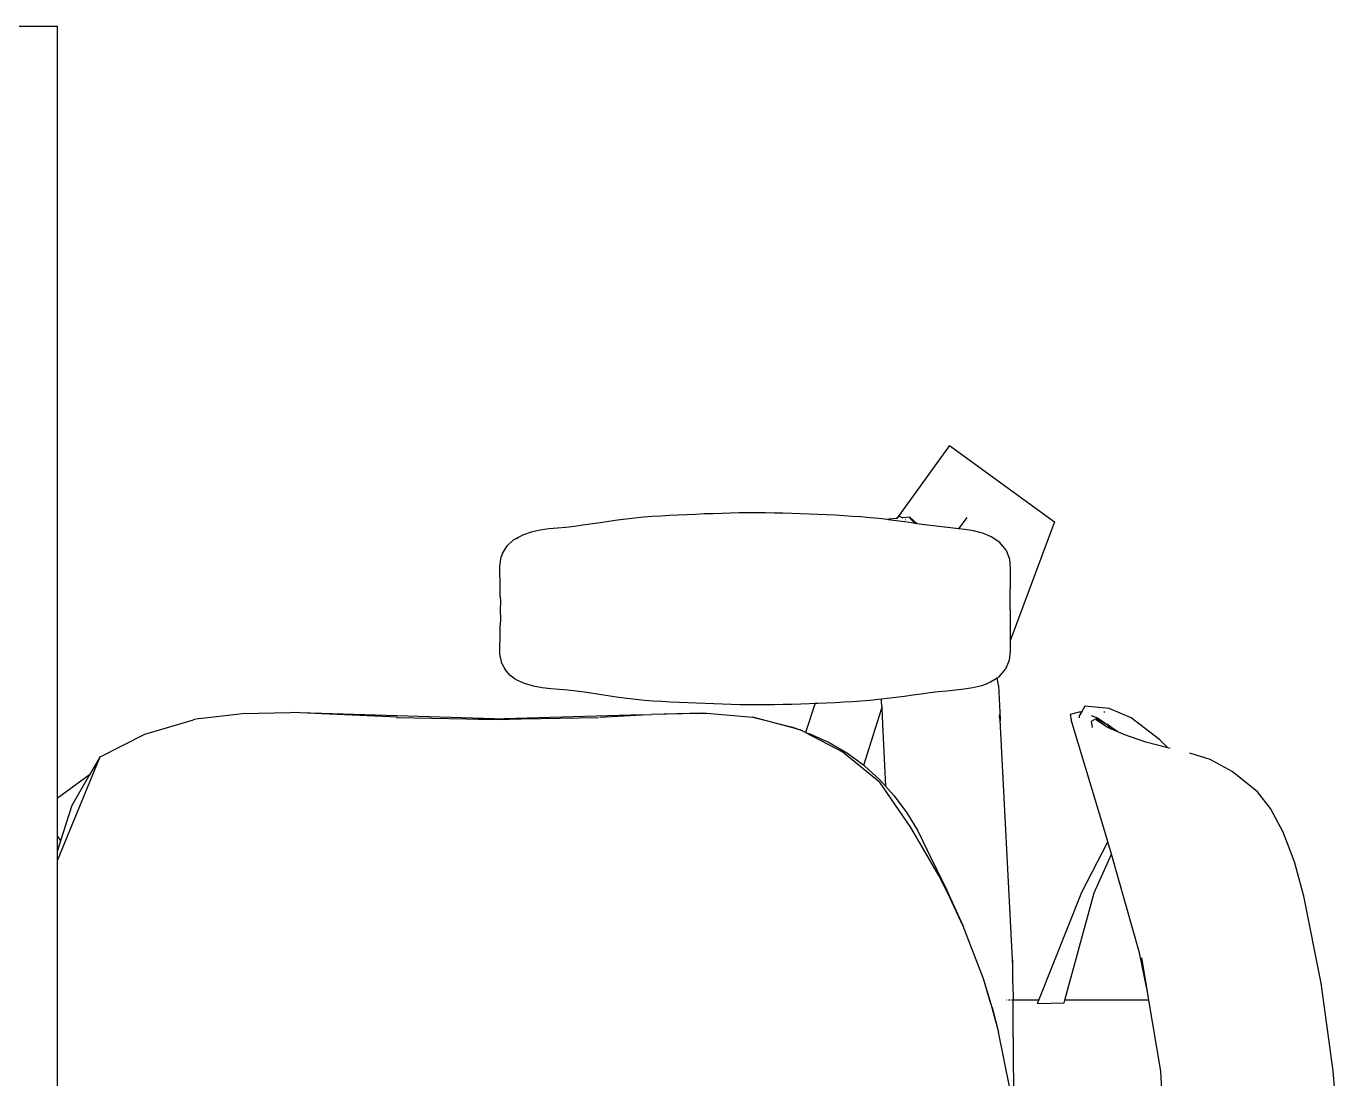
# Model space of a CAD drawing. Header units: metres. Extents: x 428 to 3974, y -4076 to 3914.
# Drawn here: x 1098.138 to 1098.783, y -3844.965 to -3844.447 of the extents above; entities that cross this region are included whole.
import ezdxf

# ---------------------------------------------------------------- set-up
doc = ezdxf.new("R2010")
doc.units = ezdxf.units.M
doc.header["$MEASUREMENT"] = 0
doc.layers.add('Edges', color=7, linetype='Continuous')
doc.layers.add('window', color=2, linetype='Continuous')

msp = doc.modelspace()

# ---------------------------------------------------------------- linework, layer by layer
at = {"layer": 'Edges'}
for p, q in [((1097.58332, -3844.44671), (1098.15332, -3844.44671)), ((1098.15332, -3844.44671), (1098.15332, -3844.82694)), ((1098.59265, -3844.65323), (1098.56662, -3844.68909)), ((1098.59265, -3844.65323), (1098.64428, -3844.69071)), ((1098.43335, -3844.68945), (1098.42908, -3844.69)), ((1098.43763, -3844.68896), (1098.43335, -3844.68945)), ((1098.44191, -3844.68854), (1098.43763, -3844.68896)), ((1098.4462, -3844.6882), (1098.44191, -3844.68854)), ((1098.45048, -3844.68793), (1098.4462, -3844.6882)), ((1098.45477, -3844.68768), (1098.45048, -3844.68793)), ((1098.45906, -3844.68746), (1098.45477, -3844.68768)), ((1098.46334, -3844.68726), (1098.45906, -3844.68746)), ((1098.46763, -3844.68709), (1098.46334, -3844.68726)), ((1098.47191, -3844.68692), (1098.46763, -3844.68709)), ((1098.4762, -3844.68677), (1098.47191, -3844.68692)), ((1098.48049, -3844.68663), (1098.4762, -3844.68677)), ((1098.48478, -3844.68651), (1098.48049, -3844.68663)), ((1098.48908, -3844.68642), (1098.48478, -3844.68651)), ((1098.49338, -3844.68637), (1098.48908, -3844.68642)), ((1098.49769, -3844.68636), (1098.49338, -3844.68637)), ((1098.50199, -3844.68637), (1098.49769, -3844.68636)), ((1098.5063, -3844.68643), (1098.50199, -3844.68637)), ((1098.51061, -3844.68652), (1098.5063, -3844.68643)), ((1098.51492, -3844.68664), (1098.51061, -3844.68652)), ((1098.51923, -3844.68679), (1098.51492, -3844.68664)), ((1098.52346, -3844.68695), (1098.51923, -3844.68679)), ((1098.52352, -3844.68695), (1098.52346, -3844.68695)), ((1098.52779, -3844.68713), (1098.52352, -3844.68695)), ((1098.53207, -3844.68733), (1098.52779, -3844.68713)), ((1098.53634, -3844.68755), (1098.53207, -3844.68733)), ((1098.54061, -3844.6878), (1098.53634, -3844.68755)), ((1098.54489, -3844.68808), (1098.54061, -3844.6878)), ((1098.54919, -3844.68838), (1098.54489, -3844.68808)), ((1098.55349, -3844.68875), (1098.54919, -3844.68838)), ((1098.55778, -3844.68919), (1098.55349, -3844.68875)), ((1098.56207, -3844.68969), (1098.55778, -3844.68919)), ((1098.56614, -3844.68913), (1098.5627, -3844.68946)), ((1098.56614, -3844.68913), (1098.5679, -3844.68807)), ((1098.56662, -3844.68909), (1098.56614, -3844.68913)), ((1098.5679, -3844.68807), (1098.56943, -3844.68882)), ((1098.57309, -3844.68846), (1098.56943, -3844.68882)), ((1098.57577, -3844.69155), (1098.57295, -3844.68887)), ((1098.57674, -3844.69169), (1098.57309, -3844.68846)), ((1098.60112, -3844.68858), (1098.59707, -3844.69416)), ((1098.38894, -3844.69535), (1098.3866, -3844.69591)), ((1098.39105, -3844.69488), (1098.38894, -3844.69535)), ((1098.39541, -3844.69429), (1098.39105, -3844.69488)), ((1098.39962, -3844.6939), (1098.39541, -3844.69429)), ((1098.40381, -3844.69349), (1098.39962, -3844.6939)), ((1098.40799, -3844.69303), (1098.40381, -3844.69349)), ((1098.41217, -3844.69247), (1098.40799, -3844.69303)), ((1098.42058, -3844.69121), (1098.41217, -3844.69247)), ((1098.42482, -3844.69059), (1098.42058, -3844.69121)), ((1098.42908, -3844.69), (1098.42482, -3844.69059)), ((1098.5624, -3844.68973), (1098.56207, -3844.68969)), ((1098.5627, -3844.68946), (1098.5624, -3844.68973)), ((1098.56634, -3844.69024), (1098.5624, -3844.68973)), ((1098.5706, -3844.69082), (1098.56634, -3844.69024)), ((1098.57483, -3844.69142), (1098.5706, -3844.69082)), ((1098.57101, -3844.68959), (1098.57111, -3844.68964)), ((1098.57577, -3844.69155), (1098.57483, -3844.69142)), ((1098.57674, -3844.69169), (1098.57577, -3844.69155)), ((1098.57905, -3844.69202), (1098.57674, -3844.69169)), ((1098.58323, -3844.69261), (1098.57905, -3844.69202)), ((1098.58741, -3844.69313), (1098.58323, -3844.69261)), ((1098.59583, -3844.69401), (1098.58741, -3844.69313)), ((1098.59707, -3844.69416), (1098.59583, -3844.69401)), ((1098.60013, -3844.69454), (1098.59707, -3844.69416)), ((1098.60447, -3844.69526), (1098.60013, -3844.69454)), ((1098.60883, -3844.6964), (1098.60447, -3844.69526)), ((1098.37487, -3844.70257), (1098.3779, -3844.69968)), ((1098.3779, -3844.69968), (1098.37894, -3844.69922)), ((1098.38227, -3844.69746), (1098.37894, -3844.69922)), ((1098.37894, -3844.69922), (1098.38019, -3844.69867)), ((1098.38288, -3844.69716), (1098.38227, -3844.69746)), ((1098.3866, -3844.69591), (1098.38288, -3844.69716)), ((1098.61136, -3844.69734), (1098.60883, -3844.6964)), ((1098.61314, -3844.6982), (1098.61136, -3844.69734)), ((1098.61737, -3844.70092), (1098.61314, -3844.6982)), ((1098.62045, -3844.70469), (1098.61737, -3844.70092)), ((1098.37122, -3844.71261), (1098.37197, -3844.70794)), ((1098.37254, -3844.70643), (1098.37197, -3844.70794)), ((1098.37254, -3844.70643), (1098.37487, -3844.70257)), ((1098.62045, -3844.70469), (1098.62216, -3844.70913)), ((1098.3712, -3844.71713), (1098.37122, -3844.71261)), ((1098.62216, -3844.70913), (1098.62247, -3844.71359)), ((1098.62247, -3844.71359), (1098.62244, -3844.71773)), ((1098.37134, -3844.71889), (1098.3712, -3844.71713)), ((1098.37137, -3844.72071), (1098.37134, -3844.71889)), ((1098.37138, -3844.72748), (1098.37137, -3844.72071)), ((1098.62243, -3844.71895), (1098.6224, -3844.72396)), ((1098.62244, -3844.71773), (1098.62243, -3844.71834)), ((1098.62243, -3844.71834), (1098.62243, -3844.71895)), ((1098.37138, -3844.72748), (1098.37155, -3844.72998)), ((1098.62241, -3844.73402), (1098.6224, -3844.72396)), ((1098.37155, -3844.72998), (1098.37142, -3844.73427)), ((1098.37142, -3844.73427), (1098.37156, -3844.73853)), ((1098.62241, -3844.73402), (1098.6224, -3844.73908)), ((1098.37156, -3844.73853), (1098.37138, -3844.74167)), ((1098.6224, -3844.73908), (1098.6224, -3844.74383)), ((1098.37135, -3844.74903), (1098.37138, -3844.74167)), ((1098.6224, -3844.74383), (1098.62243, -3844.74857)), ((1098.37121, -3844.75132), (1098.37135, -3844.74903)), ((1098.37131, -3844.75586), (1098.37121, -3844.75132)), ((1098.62243, -3844.74857), (1098.62244, -3844.75032)), ((1098.62244, -3844.75032), (1098.62243, -3844.75449)), ((1098.37228, -3844.76053), (1098.37131, -3844.75586)), ((1098.62204, -3844.75897), (1098.62018, -3844.76338)), ((1098.62243, -3844.75449), (1098.62204, -3844.75897)), ((1098.37228, -3844.76053), (1098.37386, -3844.76353)), ((1098.37619, -3844.76634), (1098.37386, -3844.76353)), ((1098.37881, -3844.76833), (1098.37619, -3844.76634)), ((1098.61698, -3844.76703), (1098.62018, -3844.76338)), ((1098.37881, -3844.76833), (1098.38326, -3844.77024)), ((1098.38326, -3844.77024), (1098.38759, -3844.77153)), ((1098.38759, -3844.77153), (1098.392, -3844.77238)), ((1098.392, -3844.77238), (1098.39632, -3844.77285)), ((1098.39632, -3844.77285), (1098.40051, -3844.77316)), ((1098.40051, -3844.77316), (1098.40468, -3844.77352)), ((1098.59552, -3844.77355), (1098.59977, -3844.77307)), ((1098.59977, -3844.77307), (1098.60408, -3844.7724)), ((1098.60408, -3844.7724), (1098.60843, -3844.77132)), ((1098.60843, -3844.77132), (1098.61074, -3844.7705)), ((1098.61074, -3844.7705), (1098.61276, -3844.76961)), ((1098.61276, -3844.76961), (1098.61609, -3844.76758)), ((1098.61609, -3844.76758), (1098.61698, -3844.76703)), ((1098.61669, -3844.77145), (1098.61609, -3844.76758)), ((1098.61669, -3844.77145), (1098.61752, -3844.78786)), ((1098.40468, -3844.77352), (1098.40884, -3844.77396)), ((1098.40884, -3844.77396), (1098.41299, -3844.77452)), ((1098.41299, -3844.77452), (1098.42132, -3844.77581)), ((1098.42132, -3844.77581), (1098.42551, -3844.77645)), ((1098.42551, -3844.77645), (1098.42972, -3844.77706)), ((1098.42972, -3844.77706), (1098.43395, -3844.77763)), ((1098.43395, -3844.77763), (1098.4382, -3844.77813)), ((1098.4382, -3844.77813), (1098.44246, -3844.77856)), ((1098.44246, -3844.77856), (1098.44674, -3844.77889)), ((1098.44674, -3844.77889), (1098.45103, -3844.77916)), ((1098.45103, -3844.77916), (1098.45529, -3844.77939)), ((1098.45529, -3844.77939), (1098.45955, -3844.7796)), ((1098.45955, -3844.7796), (1098.46381, -3844.77979)), ((1098.53211, -3844.77989), (1098.53637, -3844.77969)), ((1098.53637, -3844.77969), (1098.54062, -3844.77946)), ((1098.54062, -3844.77946), (1098.54487, -3844.7792)), ((1098.54487, -3844.7792), (1098.54913, -3844.77892)), ((1098.54913, -3844.77892), (1098.55339, -3844.77858)), ((1098.55339, -3844.77858), (1098.55765, -3844.77816)), ((1098.55765, -3844.77816), (1098.55905, -3844.778)), ((1098.55905, -3844.778), (1098.56191, -3844.77768)), ((1098.55917, -3844.78041), (1098.55905, -3844.778)), ((1098.56191, -3844.77768), (1098.56616, -3844.77715)), ((1098.56616, -3844.77715), (1098.5704, -3844.77659)), ((1098.5704, -3844.77659), (1098.57462, -3844.77602)), ((1098.57462, -3844.77602), (1098.57882, -3844.77544)), ((1098.57882, -3844.77544), (1098.58298, -3844.77488)), ((1098.58298, -3844.77488), (1098.58713, -3844.77438)), ((1098.58713, -3844.77438), (1098.59131, -3844.77397)), ((1098.59131, -3844.77397), (1098.59552, -3844.77355)), ((1098.22322, -3844.78767), (1098.24464, -3844.78509)), ((1098.24464, -3844.78509), (1098.26826, -3844.78468)), ((1098.27279, -3844.78479), (1098.26826, -3844.78468)), ((1098.36839, -3844.78787), (1098.27279, -3844.78479)), ((1098.3207, -3844.78697), (1098.27279, -3844.78479)), ((1098.44125, -3844.78588), (1098.37343, -3844.78787)), ((1098.42043, -3844.78694), (1098.44125, -3844.78588)), ((1098.44125, -3844.78588), (1098.44594, -3844.78564)), ((1098.47108, -3844.78501), (1098.44594, -3844.78564)), ((1098.46849, -3844.78512), (1098.44594, -3844.78564)), ((1098.46381, -3844.77979), (1098.46806, -3844.77997)), ((1098.46806, -3844.77997), (1098.47231, -3844.78013)), ((1098.46849, -3844.78512), (1098.47298, -3844.78504)), ((1098.47108, -3844.78501), (1098.47298, -3844.78504)), ((1098.47231, -3844.78013), (1098.48084, -3844.78043)), ((1098.47298, -3844.78504), (1098.49582, -3844.78701)), ((1098.48084, -3844.78043), (1098.48511, -3844.78057)), ((1098.48511, -3844.78057), (1098.48939, -3844.78066)), ((1098.48939, -3844.78066), (1098.49367, -3844.78073)), ((1098.49367, -3844.78073), (1098.49795, -3844.78076)), ((1098.49795, -3844.78076), (1098.50223, -3844.78076)), ((1098.50223, -3844.78076), (1098.50651, -3844.78072)), ((1098.50651, -3844.78072), (1098.51078, -3844.78064)), ((1098.51078, -3844.78064), (1098.51506, -3844.78053)), ((1098.51506, -3844.78053), (1098.51933, -3844.78039)), ((1098.51933, -3844.78039), (1098.52359, -3844.78024)), ((1098.52651, -3844.78013), (1098.52169, -3844.79455)), ((1098.52359, -3844.78024), (1098.52651, -3844.78013)), ((1098.52651, -3844.78013), (1098.52785, -3844.78008)), ((1098.52785, -3844.78008), (1098.53211, -3844.77989)), ((1098.55702, -3844.7898), (1098.55925, -3844.7826)), ((1098.55917, -3844.78041), (1098.55925, -3844.7826)), ((1098.55925, -3844.7826), (1098.55949, -3844.78184)), ((1098.55925, -3844.7826), (1098.55955, -3844.79048)), ((1098.61741, -3844.78709), (1098.61724, -3844.7859)), ((1098.6565, -3844.78443), (1098.65201, -3844.7857)), ((1098.65201, -3844.7857), (1098.65248, -3844.78834)), ((1098.65762, -3844.78443), (1098.65649, -3844.78639)), ((1098.65762, -3844.78443), (1098.6565, -3844.78443)), ((1098.65927, -3844.78158), (1098.65762, -3844.78443)), ((1098.67114, -3844.78269), (1098.65927, -3844.78158)), ((1098.66227, -3844.78613), (1098.66541, -3844.78737)), ((1098.6688, -3844.78443), (1098.66864, -3844.78443)), ((1098.66908, -3844.78455), (1098.6688, -3844.78443)), ((1098.6821, -3844.78726), (1098.67114, -3844.78269)), ((1098.19643, -3844.79532), (1098.22038, -3844.78823)), ((1098.22322, -3844.78767), (1098.22038, -3844.78823)), ((1098.32044, -3844.7871), (1098.35486, -3844.78779)), ((1098.35486, -3844.78779), (1098.36053, -3844.7879)), ((1098.35486, -3844.78779), (1098.3639, -3844.78788)), ((1098.3639, -3844.78788), (1098.36053, -3844.7879)), ((1098.36053, -3844.7879), (1098.37028, -3844.78809)), ((1098.36414, -3844.78788), (1098.3639, -3844.78788)), ((1098.36414, -3844.78788), (1098.37046, -3844.78795)), ((1098.36839, -3844.78787), (1098.37343, -3844.78787)), ((1098.37046, -3844.78795), (1098.36839, -3844.78787)), ((1098.37028, -3844.78809), (1098.38194, -3844.78786)), ((1098.37071, -3844.78795), (1098.37046, -3844.78795)), ((1098.37071, -3844.78795), (1098.37938, -3844.78786)), ((1098.37343, -3844.78787), (1098.37071, -3844.78795)), ((1098.37938, -3844.78786), (1098.38194, -3844.78786)), ((1098.38194, -3844.78786), (1098.41986, -3844.78711)), ((1098.51724, -3844.79264), (1098.49582, -3844.78701)), ((1098.49582, -3844.78701), (1098.51533, -3844.79184)), ((1098.51533, -3844.79184), (1098.51909, -3844.79319)), ((1098.51724, -3844.79264), (1098.51909, -3844.79319)), ((1098.55045, -3844.81067), (1098.55702, -3844.7898)), ((1098.55955, -3844.79048), (1098.56108, -3844.82091)), ((1098.61745, -3844.78795), (1098.61727, -3844.78658)), ((1098.61761, -3844.78845), (1098.61752, -3844.78786)), ((1098.61752, -3844.78786), (1098.61757, -3844.78884)), ((1098.62356, -3844.90631), (1098.61761, -3844.78845)), ((1098.67004, -3844.8466), (1098.65248, -3844.78834)), ((1098.65649, -3844.78639), (1098.65638, -3844.78727)), ((1098.66248, -3844.78895), (1098.66485, -3844.78768)), ((1098.66297, -3844.79199), (1098.66248, -3844.78895)), ((1098.6647, -3844.78784), (1098.66525, -3844.78805)), ((1098.66984, -3844.79173), (1098.66479, -3844.78834)), ((1098.66485, -3844.78768), (1098.66541, -3844.78737)), ((1098.67062, -3844.79114), (1098.66485, -3844.78768)), ((1098.66541, -3844.78737), (1098.67023, -3844.79058)), ((1098.67156, -3844.79249), (1098.66984, -3844.79173)), ((1098.66996, -3844.79019), (1098.6753, -3844.79396)), ((1098.67023, -3844.79058), (1098.66996, -3844.79019)), ((1098.67023, -3844.79058), (1098.6753, -3844.79396)), ((1098.67156, -3844.79249), (1098.67062, -3844.79114)), ((1098.6753, -3844.79396), (1098.67062, -3844.79114)), ((1098.67544, -3844.79419), (1098.67156, -3844.79249)), ((1098.69616, -3844.79807), (1098.6821, -3844.78726)), ((1098.17424, -3844.80674), (1098.19643, -3844.79532)), ((1098.52169, -3844.79455), (1098.51909, -3844.79319)), ((1098.52169, -3844.79455), (1098.52381, -3844.7951)), ((1098.52169, -3844.79455), (1098.54023, -3844.80417)), ((1098.52381, -3844.7951), (1098.53341, -3844.79938)), ((1098.6753, -3844.79396), (1098.67544, -3844.79419)), ((1098.67841, -3844.79549), (1098.67544, -3844.79419)), ((1098.68927, -3844.7992), (1098.67841, -3844.79549)), ((1098.70001, -3844.8021), (1098.69616, -3844.79807)), ((1098.53341, -3844.79938), (1098.54241, -3844.80469)), ((1098.54023, -3844.80417), (1098.55806, -3844.81876)), ((1098.54241, -3844.80469), (1098.55045, -3844.81067)), ((1098.70001, -3844.8021), (1098.68927, -3844.7992)), ((1098.7012, -3844.80242), (1098.70001, -3844.8021)), ((1098.72087, -3844.80789), (1098.71084, -3844.80465)), ((1098.1741, -3844.80705), (1098.15332, -3844.85767)), ((1098.1741, -3844.80705), (1098.16925, -3844.81536)), ((1098.17424, -3844.80674), (1098.1741, -3844.80705)), ((1098.55045, -3844.81067), (1098.55076, -3844.81091)), ((1098.55076, -3844.81091), (1098.55842, -3844.81794)), ((1098.73181, -3844.81373), (1098.72087, -3844.80789)), ((1098.16925, -3844.81536), (1098.15332, -3844.82694)), ((1098.16925, -3844.81536), (1098.16051, -3844.83044)), ((1098.55842, -3844.81794), (1098.56108, -3844.82091)), ((1098.74414, -3844.82375), (1098.73181, -3844.81373)), ((1098.5735, -3844.84128), (1098.55806, -3844.81876)), ((1098.56108, -3844.82091), (1098.56536, -3844.82568)), ((1098.75054, -3844.83187), (1098.74414, -3844.82375)), ((1098.15332, -3844.82694), (1098.15332, -3844.84544)), ((1098.16051, -3844.83044), (1098.15505, -3844.84782)), ((1098.56536, -3844.82568), (1098.57157, -3844.83404)), ((1098.57157, -3844.83404), (1098.57701, -3844.84297)), ((1098.75677, -3844.84362), (1098.75054, -3844.83187)), ((1098.58739, -3844.86498), (1098.5735, -3844.84128)), ((1098.57701, -3844.84297), (1098.58163, -3844.8524)), ((1098.76242, -3844.85828), (1098.75677, -3844.84362)), ((1098.15332, -3844.84544), (1098.15505, -3844.84782)), ((1098.15332, -3844.84544), (1098.15332, -3844.85332)), ((1098.15505, -3844.84782), (1098.15332, -3844.85332)), ((1098.65781, -3844.87307), (1098.67053, -3844.84829)), ((1098.67053, -3844.84829), (1098.67004, -3844.8466)), ((1098.67227, -3844.85438), (1098.67053, -3844.84829)), ((1098.15332, -3844.85332), (1098.15332, -3844.85767)), ((1098.58163, -3844.8524), (1098.59123, -3844.87214)), ((1098.66383, -3844.87339), (1098.67227, -3844.85438)), ((1098.68619, -3844.90302), (1098.67227, -3844.85438)), ((1098.15332, -3844.85767), (1098.15332, -3844.97601)), ((1098.76707, -3844.87514), (1098.76242, -3844.85828)), ((1098.59153, -3844.87298), (1098.58739, -3844.86498)), ((1098.59155, -3844.87326), (1098.58739, -3844.86498)), ((1098.59123, -3844.87214), (1098.59238, -3844.87482)), ((1098.59153, -3844.87298), (1098.59238, -3844.87482)), ((1098.59939, -3844.88989), (1098.59155, -3844.87326)), ((1098.59238, -3844.87482), (1098.59939, -3844.88989)), ((1098.63652, -3844.92626), (1098.65781, -3844.87307)), ((1098.64937, -3844.92626), (1098.66383, -3844.87339)), ((1098.77548, -3844.91788), (1098.76707, -3844.87514)), ((1098.60928, -3844.91583), (1098.59939, -3844.88989)), ((1098.62356, -3844.90655), (1098.62356, -3844.90631)), ((1098.62357, -3844.90669), (1098.62356, -3844.90655)), ((1098.62371, -3844.90929), (1098.62357, -3844.90669)), ((1098.62357, -3844.90669), (1098.62364, -3844.90913)), ((1098.69022, -3844.92309), (1098.68619, -3844.90302)), ((1098.69022, -3844.92309), (1098.6873, -3844.90541)), ((1098.62374, -3844.91075), (1098.62371, -3844.90929)), ((1098.62377, -3844.91217), (1098.62374, -3844.91075)), ((1098.62379, -3844.91362), (1098.62377, -3844.91217)), ((1098.62381, -3844.91508), (1098.62379, -3844.91362)), ((1098.62384, -3844.91811), (1098.62381, -3844.91508)), ((1098.61357, -3844.92986), (1098.60928, -3844.91583)), ((1098.61297, -3844.92807), (1098.60928, -3844.91583)), ((1098.62384, -3844.91811), (1098.6239, -3844.92626)), ((1098.78145, -3844.96112), (1098.77548, -3844.91788)), ((1098.61297, -3844.92807), (1098.61676, -3844.94203)), ((1098.62087, -3844.92626), (1098.62073, -3844.92626)), ((1098.62246, -3844.92626), (1098.62166, -3844.92626)), ((1098.62365, -3844.92626), (1098.62304, -3844.92626)), ((1098.62378, -3844.92626), (1098.62372, -3844.92626)), ((1098.6239, -3844.92626), (1098.62385, -3844.92626)), ((1098.62394, -3844.93191), (1098.6239, -3844.92626)), ((1098.63652, -3844.92626), (1098.6239, -3844.92626)), ((1098.63584, -3844.92796), (1098.63652, -3844.92626)), ((1098.63584, -3844.92796), (1098.64898, -3844.92768)), ((1098.64898, -3844.92768), (1098.64937, -3844.92626)), ((1098.69074, -3844.92626), (1098.64937, -3844.92626)), ((1098.69074, -3844.92626), (1098.69022, -3844.92309)), ((1098.69654, -3844.96132), (1098.69074, -3844.92626)), ((1098.61357, -3844.92986), (1098.61676, -3844.94203)), ((1098.624, -3844.94457), (1098.62394, -3844.93191)), ((1098.62209, -3844.96878), (1098.61676, -3844.94203)), ((1098.624, -3844.94457), (1098.62411, -3844.98486)), ((1098.69841, -3844.99532), (1098.69654, -3844.96132)), ((1098.78324, -3844.98402), (1098.78145, -3844.96112))]:
    msp.add_line(p, q, dxfattribs=at)
at = {"layer": 'window'}
msp.add_line((1098.64428, -3844.69071), (1098.62243, -3844.74945), dxfattribs=at)

doc.saveas('drawing.dxf')
